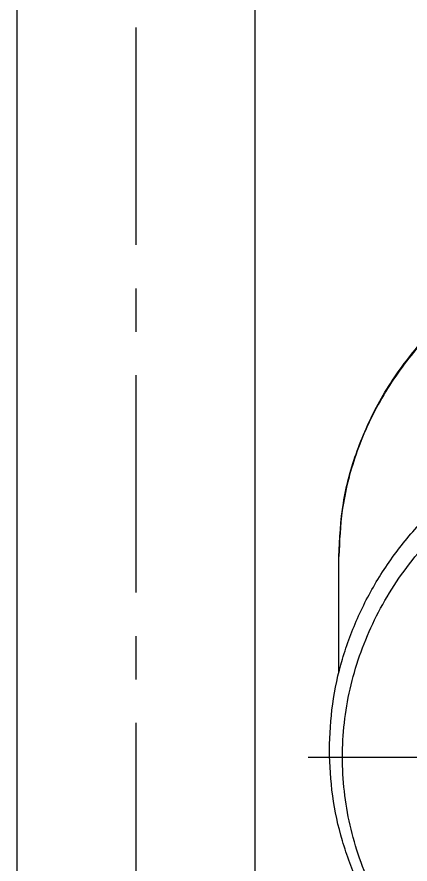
# Model space of a CAD drawing. Header units: millimetres. Extents: x 653 to 1073, y -85 to 509.
# Drawn here: x 802.07 to 808.85, y 172.05 to 186.67 of the extents above; entities that cross this region are included whole.
import ezdxf

# ---------------------------------------------------------------- set-up
doc = ezdxf.new("R2010")
doc.units = ezdxf.units.MM
doc.header["$MEASUREMENT"] = 0
doc.linetypes.add('CENTER', pattern=[2, 1.25, -0.25, 0.25, -0.25])
doc.layers.add('CL', color=1, linetype='CENTER')
doc.layers.add('DWG', color=7, linetype='Continuous')

msp = doc.modelspace()

# ---------------------------------------------------------------- linework, layer by layer
at = {"layer": 'CL', "ltscale": 3}
msp.add_line((804.124, 306.489), (804.124, 51.613), dxfattribs=at)
at = {"layer": 'CL', "ltscale": 5}
msp.add_line((807.095, 173.9), (821.223, 173.9), dxfattribs=at)
at = {"layer": 'DWG'}
for p, q in [((802.074, 262.587), (802.074, 146.421)), ((806.174, 262.587), (806.174, 146.421)), ((807.624, 175.352), (807.624, 177.362))]:
    msp.add_line(p, q, dxfattribs=at)
for points in [[(807.624, 177.362), (807.703, 178.284), (807.941, 179.185), (808.33, 180.041), (808.862, 180.832), (809.524, 181.538), (810.3, 182.141), (811.17, 182.626), (812.113, 182.982), (813.106, 183.199), (814.124, 183.271)], [(814.124, 183.253), (813.521, 183.227), (812.854, 183.139), (812.119, 182.965), (811.32, 182.677), (810.476, 182.237), (809.636, 181.624), (808.911, 180.881), (808.335, 180.041), (807.922, 179.125), (807.684, 178.16), (807.624, 177.362)], [(807.461, 174.023), (807.518, 174.812), (807.687, 175.589), (807.966, 176.339), (808.35, 177.051), (808.833, 177.711), (809.407, 178.308), (810.063, 178.832), (810.788, 179.274), (811.57, 179.626), (812.397, 179.882), (813.253, 180.037), (814.124, 180.089)], [(814.124, 168.066), (813.472, 168.096), (812.828, 168.186), (812.197, 168.334), (811.585, 168.539), (811, 168.799), (810.447, 169.112), (809.931, 169.473), (809.458, 169.881), (809.034, 170.329), (808.661, 170.814), (808.345, 171.331), (808.088, 171.874), (807.892, 172.438), (807.761, 173.016), (807.695, 173.604), (807.695, 174.195), (807.761, 174.783), (807.892, 175.362), (808.088, 175.926), (808.345, 176.469), (808.661, 176.986), (809.034, 177.471), (809.458, 177.919), (809.931, 178.326), (810.447, 178.688), (811, 179), (811.585, 179.261), (812.197, 179.466), (812.828, 179.614), (813.472, 179.703), (814.124, 179.733)], [(814.124, 167.956), (813.252, 168.008), (812.396, 168.164), (811.57, 168.42), (810.787, 168.771), (810.062, 169.213), (809.407, 169.737), (808.833, 170.335), (808.35, 170.994), (807.966, 171.706), (807.687, 172.456), (807.518, 173.233), (807.461, 174.023)]]:
    msp.add_spline(points, degree=3, dxfattribs=at)

doc.saveas('drawing.dxf')
